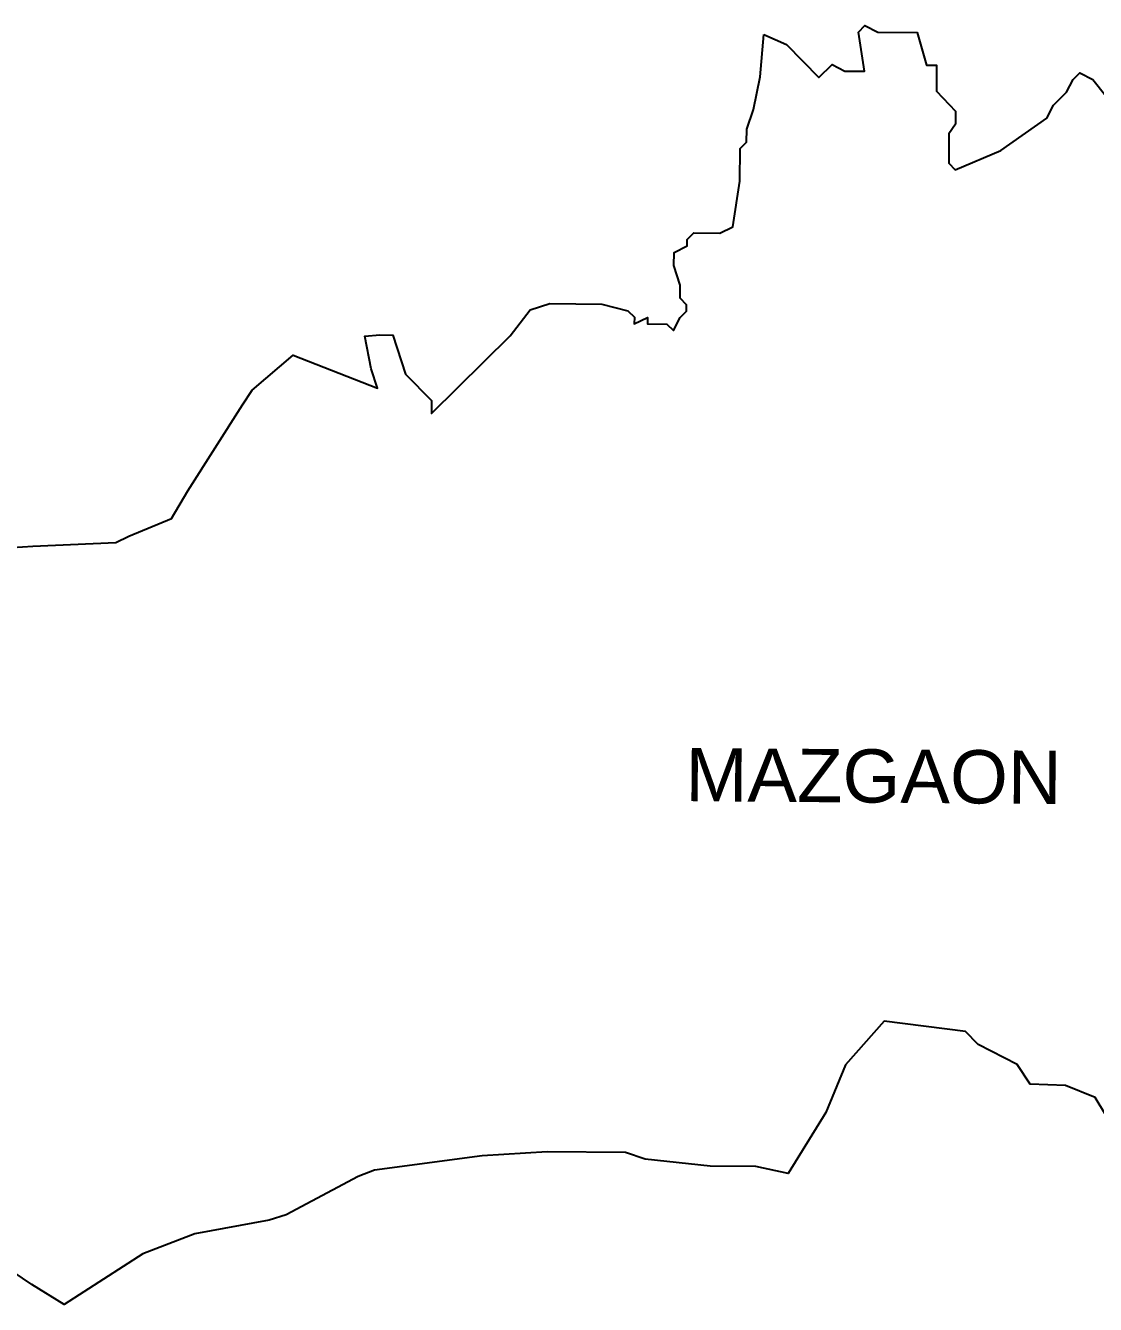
# Model space of a CAD drawing. Header units: metres. Extents: x 279200 to 286010, y 2030765 to 2033447.
# Drawn here: x 281036 to 282873, y 2031236 to 2033432 of the extents above; entities that cross this region are included whole.
import ezdxf

# ---------------------------------------------------------------- set-up
doc = ezdxf.new("R2010")
doc.units = ezdxf.units.M
doc.layers.add('VILLAGE NAME', color=250, linetype='Continuous')
doc.styles.get("Standard").update_dxf_attribs({"font": 'simplex.shx'})

msp = doc.modelspace()

# ---------------------------------------------------------------- linework, layer by layer
at = {"color": 6, "flags": 128}
for points in [[(282303.8, 2033416.6), (282342.9, 2033399.5), (282398.4, 2033343.1), (282421, 2033365.3), (282443.3, 2033354), (282476.9, 2033353.7), (282466.2, 2033421), (282477.5, 2033432.1), (282499.8, 2033420.7), (282567, 2033420.2), (282583.4, 2033363.9), (282600.2, 2033363.9), (282600.2, 2033319.2), (282633.1, 2033285.3), (282633.1, 2033262.9), (282621.7, 2033246.2), (282621.3, 2033195.8), (282632.4, 2033184.5), (282711, 2033217.5), (282789.8, 2033272.9), (282801.2, 2033295.2), (282823.7, 2033317.5), (282835.1, 2033339.7), (282846.4, 2033350.9), (282868.7, 2033339.5), (282890.9, 2033311.3)], [(280995.5, 2032534.8), (281049.1, 2032538.4), (281191.3, 2032544.5), (281213.8, 2032555.5), (281286.9, 2032585.8), (281315.1, 2032633), (281409.1, 2032780.9), (281425.3, 2032806.3), (281495.9, 2032866.4), (281640.9, 2032809.4), (281629.9, 2032843), (281619.2, 2032899), (281644.8, 2032901), (281667.2, 2032900.8), (281689, 2032833.4), (281733.3, 2032788.3), (281733.3, 2032765.9), (281868.7, 2032899.3), (281902.6, 2032943.8), (281936.3, 2032954.7), (282025.9, 2032954), (282070.6, 2032942.5), (282081.7, 2032931.2), (282081.6, 2032920), (282104, 2032931), (282104, 2032919.8), (282137.6, 2032919.6), (282148.7, 2032908.3), (282160.1, 2032930.6), (282171.4, 2032941.7), (282171.4, 2032952.8), (282160.4, 2032964.2), (282160.5, 2032986.6), (282149.6, 2033020.3), (282149.8, 2033042.7), (282172.2, 2033053.7), (282172.3, 2033064.9), (282183.6, 2033076), (282228.4, 2033075.6), (282250.9, 2033086.7), (282262.7, 2033165), (282263.1, 2033221), (282274.4, 2033232.1), (282274.6, 2033254.5), (282286, 2033288), (282291.8, 2033315.9), (282297.7, 2033343.9), (282303.8, 2033416.6)], [(282944.6, 2031473.5), (282872.8, 2031591.5), (282821.6, 2031612.4), (282761.1, 2031614.7), (282739, 2031648.5), (282672.2, 2031682.6), (282650, 2031705.1), (282510.7, 2031722.7), (282444, 2031647.6), (282410.6, 2031566.1), (282346, 2031461.5), (282290.2, 2031473.1), (282211.9, 2031473.7), (282100.1, 2031485.8), (282066.7, 2031497.2), (281931.8, 2031498.3), (281820.4, 2031491.7), (281635.8, 2031467.1), (281607.7, 2031456.1), (281484.1, 2031390), (281454.7, 2031381.1), (281327.3, 2031357.7), (281237.6, 2031323.3), (281102.6, 2031236.4), (281047, 2031270.4), (280813.3, 2031428.9)]]:
    msp.add_lwpolyline(points, dxfattribs=at)

# ---------------------------------------------------------------- texts
at = {"layer": 'VILLAGE NAME', "insert": (282169.9, 2032192), "char_height": 91.425, "attachment_point": 1, "rotation": 359.5442}
msp.add_mtext_dynamic_manual_height_columns('{\\fArial|b0|i0|c0|p34;MAZGAON}', width=156.924, gutter_width=457.1, heights=[0], dxfattribs=at)

doc.saveas('drawing.dxf')
